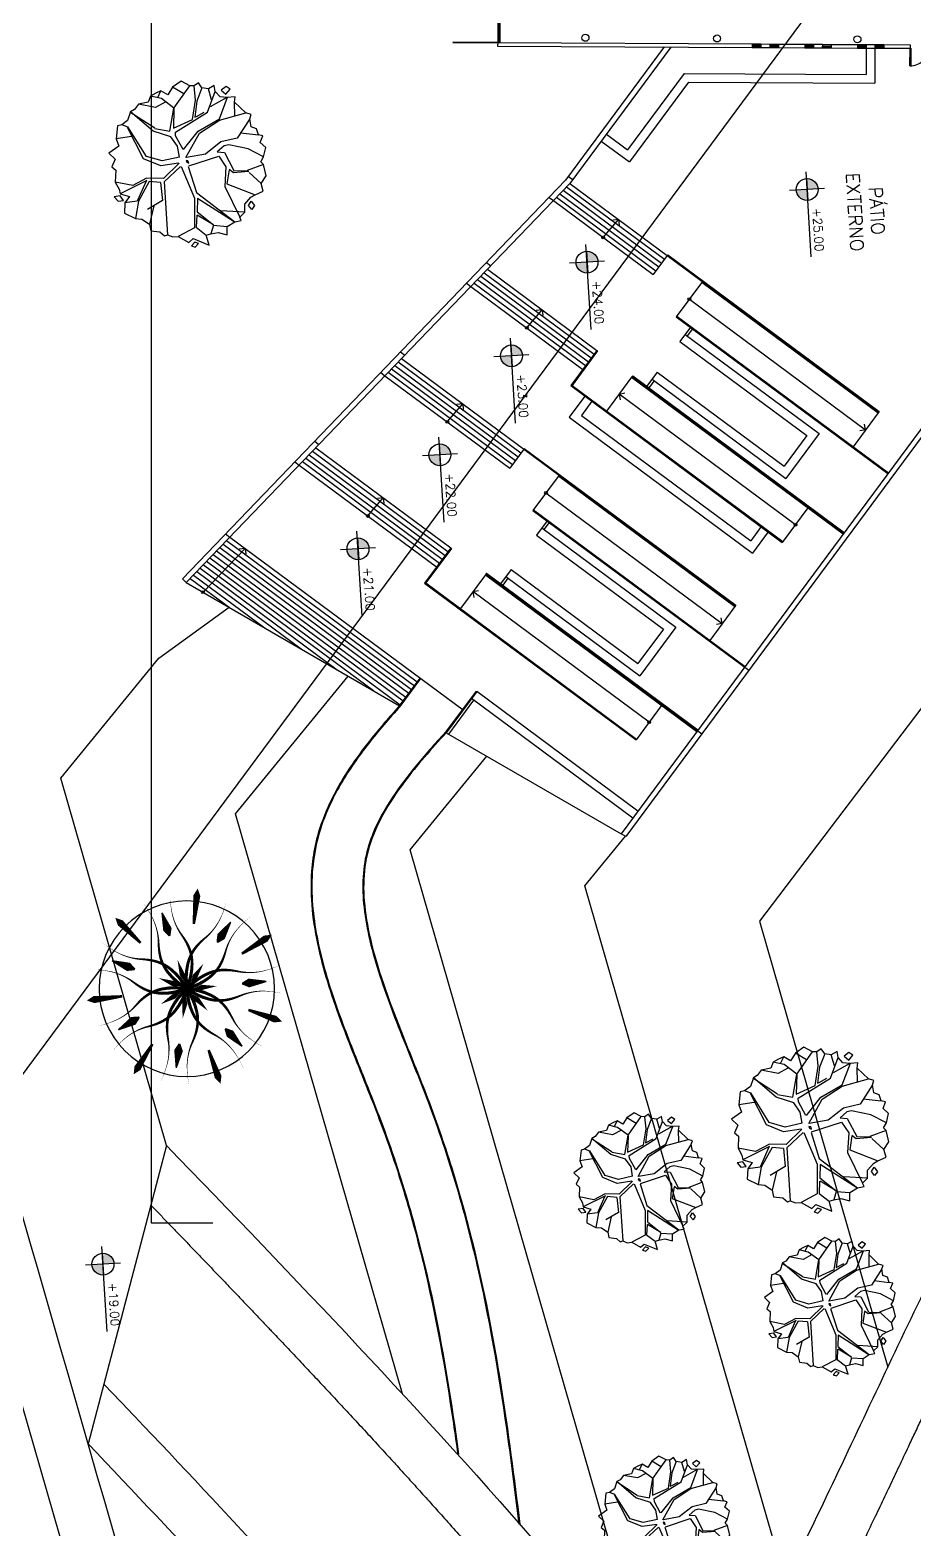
# Model space of a CAD drawing. Header units: millimetres. Extents: x 55520 to 96084, y -58491 to -49645.
# Drawn here: x 62638.9 to 62689.3, y -57849.4 to -57764 of the extents above; entities that cross this region are included whole.
import ezdxf
from ezdxf.enums import TextEntityAlignment as Align

# ---------------------------------------------------------------- set-up
doc = ezdxf.new("R2010")
doc.units = ezdxf.units.MM
for name, color, linetype in [('Alvenaria Corte', 30, 'Continuous'), ('Alvenaria Vista', 40, 'Continuous'), ('ARQ-COTAS', 1, 'Continuous'), ('ARQ-SÍMBOLOS', 2, 'Continuous'), ('ARQ-TEXTO2', 2, 'Continuous'), ('ARQ-TEXTO3', 3, 'Continuous'), ('Caminhos Principais', 13, 'Continuous'), ('Curvas de Nível', 10, 'Continuous'), ('Edificações', 6, 'Continuous'), ('Esquadrias', 241, 'Continuous'), ('Limite Terreno', 20, 'Continuous'), ('Linha Fina', 100, 'Continuous'), ('Pilares', 181, 'Continuous'), ('Árvores Existentes', 114, 'Continuous')]:
    doc.layers.add(name, color=color, linetype=linetype)
doc.styles.add('ATTR', font='romans.shx', dxfattribs={"width": 0.8, "height": 0.470416})
doc.styles.add('ROMANS', font='romans.shx')

# ---------------------------------------------------------------- blocks, each defined once
blk = doc.blocks.new('árvore_media')
for p, q in [((55225.381, -51940.374), (55225.536, -51939.525)), ((55226.592, -51939.352), (55226.154, -51940.062)), ((55226.948, -51939.383), (55227.191, -51940.176)), ((55227.285, -51940.084), (55227.836, -51939.546)), ((55224.719, -51941.335), (55224.455, -51940.062)), ((55224.742, -51939.893), (55225.624, -51940.543)), ((55225.624, -51940.543), (55225.757, -51941.335)), ((55226.154, -51940.062), (55225.911, -51940.968)), ((55227.169, -51940.798), (55227.191, -51940.119)), ((55227.235, -51940.091), (55227.257, -51940.826)), ((55227.765, -51941.166), (55228.36, -51939.864)), ((55229.155, -51940.402), (55229.022, -51941.533)), ((55224.653, -51941.335), (55223.66, -51940.883)), ((55223.66, -51940.911), (55224.057, -51941.731)), ((55224.565, -51940.6), (55223.903, -51940.572)), ((55225.911, -51940.968), (55225.955, -51941.194)), ((55225.955, -51941.194), (55226.22, -51941.533)), ((55226.22, -51941.533), (55226.264, -51941.194)), ((55226.264, -51941.194), (55227.147, -51940.798)), ((55226.419, -51941.477), (55226.948, -51941.166)), ((55226.948, -51941.166), (55227.875, -51941.279)), ((55227.257, -51940.826), (55227.08, -51941.024)), ((55227.103, -51941.024), (55227.765, -51941.166)), ((55227.875, -51941.279), (55229.375, -51940.656)), ((55228.073, -51942.637), (55229.574, -51940.911)), ((55229.574, -51940.939), (55228.36, -51942.608)), ((55223.726, -51941.646), (55223.197, -51941.76)), ((55224.3, -51941.873), (55223.351, -51941.449)), ((55225.161, -51943.457), (55224.3, -51941.873)), ((55225.183, -51942.382), (55224.653, -51941.335)), ((55225.271, -51942.325), (55224.719, -51941.335)), ((55225.757, -51941.335), (55226.286, -51942.099)), ((55226.794, -51942.919), (55226.419, -51941.477)), ((55229, -51942.665), (55229.662, -51941.929)), ((55229.662, -51941.929), (55229.155, -51942.665)), ((55229.684, -51941.929), (55229.773, -51941.279)), ((55229.684, -51941.929), (55230.081, -51942.071)), ((55224.013, -51943.457), (55222.998, -51942.637)), ((55223.704, -51942.41), (55223.02, -51942.439)), ((55223.131, -51942.071), (55223.749, -51942.354)), ((55224.609, -51942.608), (55223.704, -51942.41)), ((55223.749, -51942.354), (55224.499, -51942.495)), ((55224.477, -51942.41), (55224.3, -51942.043)), ((55224.499, -51942.495), (55224.477, -51942.41)), ((55224.962, -51943.542), (55224.609, -51942.608)), ((55225.999, -51943.117), (55225.183, -51942.382)), ((55226.396, -51943.033), (55225.271, -51942.325)), ((55226.286, -51942.099), (55226.396, -51943.004)), ((55226.816, -51942.948), (55228.073, -51942.637)), ((55228.36, -51942.608), (55229, -51942.665)), ((55229.155, -51942.693), (55229.728, -51942.75)), ((55229.728, -51942.75), (55230.126, -51942.297)), ((55223.373, -51942.948), (55223.02, -51943.457)), ((55225.999, -51943.146), (55225.337, -51943.457)), ((55225.823, -51943.4), (55225.359, -51943.683)), ((55226.352, -51943.344), (55225.823, -51943.4)), ((55226.352, -51943.344), (55226.485, -51944.164)), ((55226.639, -51943.372), (55227.323, -51944.164)), ((55226.639, -51943.4), (55226.705, -51944.249)), ((55226.794, -51943.287), (55228.338, -51942.75)), ((55226.794, -51943.316), (55227.478, -51944.136)), ((55228.338, -51942.75), (55229.75, -51942.835)), ((55229.75, -51942.835), (55230.104, -51943.627)), ((55223.462, -51944.192), (55223.153, -51944.023)), ((55223.528, -51944.023), (55223.373, -51944.532)), ((55224.013, -51943.457), (55223.528, -51944.023)), ((55223.704, -51943.853), (55223.925, -51944.334)), ((55225.095, -51943.712), (55224.013, -51943.457)), ((55224.035, -51943.457), (55224.962, -51943.542)), ((55224.918, -51944.419), (55225.095, -51943.712)), ((55225.359, -51943.683), (55225.05, -51944.504)), ((55225.337, -51943.457), (55225.161, -51943.457)), ((55223.925, -51944.334), (55223.726, -51945.126)), ((55224.057, -51945.55), (55224.896, -51944.419)), ((55225.05, -51944.504), (55224.057, -51945.522)), ((55226.485, -51944.164), (55226.22, -51944.9)), ((55226.705, -51944.249), (55226.33, -51945.041)), ((55227.323, -51944.164), (55227.257, -51944.956)), ((55227.5, -51944.306), (55227.411, -51944.843)), ((55227.478, -51944.136), (55229.993, -51944.136)), ((55227.5, -51944.306), (55228.36, -51944.277)), ((55228.36, -51944.277), (55228.735, -51945.013)), ((55228.581, -51944.702), (55229.442, -51944.956)), ((55226.22, -51944.9), (55224.764, -51945.692)), ((55226.33, -51945.041), (55224.764, -51945.72)), ((55227.257, -51944.956), (55227.566, -51945.635)), ((55227.367, -51944.956), (55227.919, -51946.258)), ((55227.389, -51944.985), (55228.316, -51945.465)), ((55227.411, -51944.843), (55228.316, -51945.409)), ((55228.316, -51945.409), (55229.133, -51945.607)), ((55228.316, -51945.465), (55228.36, -51946.059)), ((55224.764, -51945.72), (55224.653, -51945.975)), ((55225.227, -51945.55), (55225.293, -51946.286)), ((55227.566, -51945.635), (55227.345, -51946.456))]:
    blk.add_line(p, q)
for points in [[(55223.903, -51940.572), (55223.663, -51940.526), (55223.66, -51940.911), (55223.608, -51941.233), (55223.351, -51941.449), (55223.056, -51941.48), (55223.197, -51941.76), (55223.131, -51942.071), (55222.891, -51942.223), (55223.02, -51942.439), (55222.998, -51942.637), (55222.753, -51943.036), (55223.02, -51943.457), (55223.36, -51943.708), (55223.153, -51944.023), (55223.249, -51944.274), (55223.373, -51944.532), (55223.663, -51944.663), (55223.726, -51945.126), (55223.966, -51945.335), (55224.057, -51945.522), (55224.463, -51945.688), (55224.653, -51945.975), (55224.684, -51946.183), (55225.293, -51946.286), (55225.649, -51946.183), (55225.952, -51946.678), (55226.256, -51946.395), (55226.614, -51946.572), (55226.78, -51946.395), (55227.345, -51946.456), (55227.69, -51946.289), (55227.919, -51946.258), (55228.076, -51945.83), (55228.36, -51946.059), (55228.849, -51946.113), (55229.133, -51945.607), (55229.18, -51945.299), (55229.442, -51944.956), (55229.759, -51944.91), (55229.841, -51944.486), (55230.035, -51944.274), (55229.993, -51944.136), (55230.117, -51943.885), (55230.104, -51943.627), (55230.421, -51943.142), (55230.255, -51942.93), (55230.614, -51942.188), (55230.126, -51942.297), (55230.081, -51942.071), (55230.035, -51941.728), (55230.172, -51941.304), (55229.773, -51941.279), (55229.574, -51940.911), (55229.538, -51940.596), (55229.375, -51940.656), (55229.155, -51940.402), (55228.766, -51940.384), (55228.462, -51940.066), (55228.36, -51939.864), (55228.214, -51939.465), (55227.836, -51939.546), (55227.497, -51939.288), (55226.948, -51939.383), (55226.807, -51939.5), (55226.592, -51939.352), (55226.145, -51939.217), (55225.897, -51939.465), (55225.594, -51939.323), (55225.536, -51939.525), (55225.235, -51939.606), (55225.125, -51939.854), (55224.742, -51939.893), (55224.546, -51939.818), (55224.455, -51940.062)], [(55228.653, -51940.062), (55228.873, -51939.921), (55229.05, -51940.062), (55228.851, -51940.204)], [(55223.277, -51940.738), (55223.139, -51940.915), (55223.304, -51941.162), (55223.498, -51940.95)], [(55230.503, -51942.683), (55230.421, -51942.859), (55230.586, -51943.036), (55230.669, -51942.859)], [(55226.661, -51942.919), (55226.551, -51942.948), (55226.529, -51943.033), (55226.617, -51943.004)], [(55228.239, -51946.123), (55228.018, -51946.265), (55228.04, -51946.547), (55228.261, -51946.378)]]:
    blk.add_lwpolyline(points, close=True)
at = {"style": 'ATTR', "width": 0.8, "flags": 9}
blk.add_attdef('ESTCODE', (55226.661, -51942.919), '', height=0.0000158, dxfattribs=at)
blk = doc.blocks.new('tree 24')
at = {"flags": 128}
for points in [[(-1.101, 2.65, 0, 0.2, 0), (-1.022, 2.46, 0.2, 0.07, 0), (-0.712, 1.713, 0, 0, 0)], [(0, 0, 0.1, 0.0832, -0.09359), (-0.34, 0.625, 0.0832, 0.07, -0.120632), (-0.379, 1.179, 0.07, 0.0494, -0.042982), (-0.296, 1.499, 0.0494, 0.03, 0.045506), (-0.219, 1.801, 0.03, 0.0165, 0.065495), (-0.206, 2.23, 0.0165, 0, 0.053115), (-0.316, 2.747, 0, 0, 0)], [(0, 0, 0.1, 0.0832, 0.09359), (0.384, 0.599, 0.0832, 0.07, 0.120632), (0.464, 1.148, 0.07, 0.0494, 0.042982), (0.405, 1.473, 0.0494, 0.03, -0.045506), (0.35, 1.78, 0.03, 0.0165, -0.065495), (0.369, 2.209, 0.0165, 0, -0.053115), (0.516, 2.716, 0, 0, 0)], [(1.385, 2.513, 0, 0.2, 0), (1.286, 2.333, 0.2, 0.07, 0), (0.896, 1.625, 0, 0, 0)], [(0, 0, 0.1, 0.0832, 0.09359), (-0.228, 0.674, 0.0832, 0.07, 0.120632), (-0.608, 1.079, 0.07, 0.0494, 0.042982), (-0.899, 1.235, 0.0494, 0.03, -0.045506), (-1.174, 1.383, 0.03, 0.0165, -0.065495), (-1.497, 1.666, 0.0165, 0, -0.053115), (-1.802, 2.097, 0, 0, 0)], [(0.047, 1.576, 0.05, 0.25, 0), (0.053, 1.775, 0.25, 0.04, 0), (0.068, 2.275, 0, 0, 0)], [(0, 0, 0.1, 0.0832, -0.09359), (0.277, 0.655, 0.0832, 0.07, -0.120632), (0.685, 1.031, 0.07, 0.0494, -0.042982), (0.987, 1.166, 0.0494, 0.03, 0.045506), (1.272, 1.294, 0.03, 0.0165, 0.065495), (1.615, 1.552, 0.0165, 0, 0.053115), (1.95, 1.96, 0, 0, 0)], [(0, 0, 0.1, 0.0832, -0.09359), (-0.7, 0.124, 0.0832, 0.07, -0.120632), (-1.158, 0.439, 0.07, 0.0494, -0.042982), (-1.356, 0.703, 0.0494, 0.03, 0.045506), (-1.544, 0.952, 0.03, 0.0165, 0.065495), (-1.872, 1.229, 0.0165, 0, 0.053115), (-2.344, 1.465, 0, 0, 0)], [(-1.203, 1.019, 0.05, 0.25, 0), (-1.355, 1.148, 0.25, 0.04, 0), (-1.737, 1.471, 0, 0, 0)], [(0, 0, 0.1, 0.0832, 0.09359), (0.708, 0.073, 0.0832, 0.07, 0.120632), (1.187, 0.353, 0.07, 0.0494, 0.042982), (1.404, 0.602, 0.0494, 0.03, -0.045506), (1.61, 0.837, 0.03, 0.0165, -0.065495), (1.957, 1.089, 0.0165, 0, -0.053115), (2.445, 1.29, 0, 0, 0)], [(1.261, 0.946, 0.05, 0.25, 0), (1.421, 1.066, 0.25, 0.04, 0), (1.821, 1.366, 0, 0, 0)], [(-2.758, 0.791, 0, 0.2, 0), (-2.561, 0.735, 0.2, 0.07, 0), (-1.783, 0.512, 0, 0, 0)], [(0.005, 0.214, 0, 0.15, 0), (0.011, 0.428, 0.15, 0, 0), (0.021, 0.861, 0, 0, 0)], [(-0.164, 0.137, 0, 0.15, 0), (-0.328, 0.275, 0.15, 0, 0), (-0.66, 0.554, 0, 0, 0)], [(0.17, 0.129, 0, 0.15, 0), (0.341, 0.258, 0.15, 0, 0), (0.687, 0.52, 0, 0, 0)], [(2.828, 0.484, 0, 0.2, 0), (2.626, 0.449, 0.2, 0.07, 0), (1.829, 0.313, 0, 0, 0)], [(0, 0, 0.1, 0.0832, 0.09359), (-0.669, 0.242, 0.0832, 0.07, 0.120632), (-1.222, 0.197, 0.07, 0.0494, 0.042982), (-1.526, 0.067, 0.0494, 0.03, -0.045506), (-1.813, -0.055, 0.03, 0.0165, -0.065495), (-2.236, -0.132, 0.0165, 0, -0.053115), (-2.763, -0.101, 0, 0, 0)], [(0, 0, 0.1, 0.0832, -0.09359), (-0.534, -0.47, 0.0832, 0.07, -0.120632), (-1.065, -0.632, 0.07, 0.0494, -0.042982), (-1.395, -0.622, 0.0494, 0.03, 0.045506), (-1.707, -0.614, 0.03, 0.0165, 0.065495), (-2.128, -0.697, 0.0165, 0, 0.053115), (-2.607, -0.919, 0, 0, 0)], [(0, 0, 0.1, 0.0832, 0.09359), (-0.606, -0.372, 0.0832, 0.07, 0.120632), (-0.916, -0.833, 0.07, 0.0494, 0.042982), (-1.004, -1.151, 0.0494, 0.03, -0.045506), (-1.087, -1.452, 0.03, 0.0165, -0.065495), (-1.291, -1.83, 0.0165, 0, -0.053115), (-1.643, -2.223, 0, 0, 0)], [(0, 0, 0.1, 0.0832, -0.09359), (0.035, -0.711, 0.0832, 0.07, -0.120632), (-0.17, -1.227, 0.07, 0.0494, -0.042982), (-0.384, -1.478, 0.0494, 0.03, 0.045506), (-0.584, -1.717, 0.03, 0.0165, 0.065495), (-0.781, -2.099, 0.0165, 0, 0.053115), (-0.907, -2.612, 0, 0, 0)], [(-0.21, -0.042, 0, 0.15, 0), (-0.419, -0.085, 0.15, 0, 0), (-0.845, -0.171, 0, 0, 0)], [(0, 0, 0.1, 0.0832, 0.09359), (-0.087, -0.706, 0.0832, 0.07, 0.120632), (0.08, -1.236, 0.07, 0.0494, 0.042982), (0.275, -1.503, 0.0494, 0.03, -0.045506), (0.457, -1.756, 0.03, 0.0165, -0.065495), (0.626, -2.15, 0.0165, 0, -0.053115), (0.714, -2.671, 0, 0, 0)], [(0, 0, 0.1, 0.0832, -0.09359), (0.685, 0.192, 0.0832, 0.07, -0.120632), (1.234, 0.107, 0.07, 0.0494, -0.042982), (1.527, -0.045, 0.0494, 0.03, 0.045506), (1.804, -0.188, 0.03, 0.0165, 0.065495), (2.22, -0.295, 0.0165, 0, 0.053115), (2.748, -0.303, 0, 0, 0)], [(0, 0, 0.1, 0.0832, -0.09359), (0.577, -0.416, 0.0832, 0.07, -0.120632), (0.853, -0.898, 0.07, 0.0494, -0.042982), (0.917, -1.222, 0.0494, 0.03, 0.045506), (0.978, -1.528, 0.03, 0.0165, 0.065495), (1.154, -1.919, 0.0165, 0, 0.053115), (1.476, -2.338, 0, 0, 0)], [(0, 0, 0.1, 0.0832, 0.09359), (0.498, -0.508, 0.0832, 0.07, 0.120632), (1.016, -0.708, 0.07, 0.0494, 0.042982), (1.346, -0.722, 0.0494, 0.03, -0.045506), (1.658, -0.737, 0.03, 0.0165, -0.065495), (2.071, -0.851, 0.0165, 0, -0.053115), (2.533, -1.107, 0, 0, 0)], [(0.207, -0.053, 0, 0.15, 0), (0.415, -0.106, 0.15, 0, 0), (0.835, -0.213, 0, 0, 0)], [(-1.546, -0.305, 0.05, 0.25, 0), (-1.743, -0.344, 0.25, 0.04, 0), (-2.233, -0.44, 0, 0, 0)], [(-0.098, -0.19, 0, 0.15, 0), (-0.195, -0.381, 0.15, 0, 0), (-0.393, -0.767, 0, 0, 0)], [(0.088, -0.195, 0, 0.15, 0), (0.176, -0.39, 0.15, 0, 0), (0.354, -0.785, 0, 0, 0)], [(1.526, -0.396, 0.05, 0.25, 0), (1.719, -0.447, 0.25, 0.04, 0), (2.203, -0.572, 0, 0, 0)], [(-2.338, -1.663, 0, 0.2, 0), (-2.171, -1.544, 0.2, 0.07, 0), (-1.512, -1.075, 0, 0, 0)], [(-0.726, -1.399, 0.05, 0.25, 0), (-0.818, -1.577, 0.25, 0.04, 0), (-1.048, -2.021, 0, 0, 0)], [(2.142, -1.91, 0, 0.2, 0), (1.988, -1.773, 0.2, 0.07, 0), (1.385, -1.235, 0, 0, 0)], [(0.641, -1.44, 0.05, 0.25, 0), (0.723, -1.623, 0.25, 0.04, 0), (0.926, -2.079, 0, 0, 0)], [(-0.158, -2.865, 0, 0.2, 0), (-0.146, -2.66, 0.2, 0.07, 0), (-0.102, -1.853, 0, 0, 0)]]:
    blk.add_lwpolyline(points, format="xyseb", dxfattribs=at)
blk.add_circle((0, 0), 2.5)
blk = doc.blocks.new('Nível_Planta')
at = {"layer": 'ARQ-SÍMBOLOS', "ltscale": 0.1}
h = blk.add_hatch(color=1, dxfattribs=at)
h.dxf.hatch_style = 1
h.paths.add_polyline_path([(-0.25, 0), (0, 0), (0, 0.25, 0.414214)])
h.paths.add_polyline_path([(0.25, 0), (0, 0), (0, -0.25, 0.414214)])
at = {"layer": 'ARQ-SÍMBOLOS', "color": 1}
for p, q in [((0, 0.4), (0, -0.4)), ((1.535, 0), (-0.4, 0))]:
    blk.add_line(p, q, dxfattribs=at)
at = {"layer": 'ARQ-SÍMBOLOS', "color": 1, "ltscale": 0.1}
blk.add_line((-0.25, 0), (0.25, 0), dxfattribs=at)
at = {"layer": 'ARQ-SÍMBOLOS', "color": 1}
blk.add_circle((0, 0), 0.25, dxfattribs=at)
at = {"layer": 'ARQ-TEXTO2', "style": 'ROMANS'}
blk.add_attdef('NIVEL-ACABADO', text='', height=0.2, dxfattribs=at).set_placement((0.432, 0.034), align=Align.BOTTOM_LEFT)

msp = doc.modelspace()

# ---------------------------------------------------------------- linework, layer by layer
at = {"layer": 'Alvenaria Corte'}
for p, q in [((62665.551, -57764.742), (62665.55, -57764.942)), ((62665.551, -57764.742), (62680.051, -57764.819)), ((62680.051, -57764.819), (62680.05, -57765.019)), ((62680.551, -57764.822), (62680.55, -57765.022)), ((62680.551, -57764.822), (62681.051, -57764.824)), ((62681.051, -57764.824), (62681.05, -57765.024)), ((62681.551, -57764.827), (62681.55, -57765.027)), ((62681.551, -57764.827), (62683.051, -57764.835)), ((62683.051, -57764.835), (62683.05, -57765.035)), ((62683.551, -57764.838), (62683.55, -57765.038)), ((62683.551, -57764.838), (62684.051, -57764.84)), ((62684.051, -57764.84), (62684.05, -57765.04)), ((62684.551, -57764.843), (62684.55, -57765.043)), ((62684.551, -57764.843), (62686.051, -57764.851)), ((62686.051, -57764.851), (62686.05, -57765.051)), ((62686.551, -57764.854), (62686.55, -57765.054)), ((62686.551, -57764.854), (62687.051, -57764.856)), ((62687.051, -57764.856), (62687.05, -57765.056)), ((62687.551, -57764.859), (62687.55, -57765.059)), ((62687.551, -57764.859), (62689.051, -57764.867)), ((62689.051, -57764.867), (62689.05, -57765.067)), ((62665.55, -57764.942), (62680.05, -57765.019)), ((62680.55, -57765.022), (62681.05, -57765.024)), ((62681.55, -57765.027), (62683.05, -57765.035)), ((62683.55, -57765.038), (62684.05, -57765.04)), ((62684.55, -57765.043), (62686.05, -57765.051)), ((62686.55, -57765.054), (62687.05, -57765.056)), ((62687.55, -57765.059), (62689.05, -57765.067))]:
    msp.add_line(p, q, dxfattribs=at)
at = {"layer": 'Alvenaria Vista', "color": 1}
for p, q in [((62665.684, -57739.942), (62665.551, -57764.742)), ((62680.051, -57764.819), (62680.551, -57764.822)), ((62681.051, -57764.824), (62681.551, -57764.827)), ((62683.051, -57764.835), (62683.551, -57764.838)), ((62684.051, -57764.84), (62684.551, -57764.843)), ((62686.051, -57764.851), (62686.551, -57764.854)), ((62687.051, -57764.856), (62687.551, -57764.859)), ((62680.05, -57765.019), (62680.55, -57765.022)), ((62681.05, -57765.024), (62681.55, -57765.027)), ((62683.05, -57765.035), (62683.55, -57765.038)), ((62684.05, -57765.04), (62684.55, -57765.043)), ((62686.05, -57765.051), (62686.55, -57765.054)), ((62686.55, -57765.054), (62686.542, -57766.554)), ((62687.05, -57765.056), (62687.039, -57767.056)), ((62687.05, -57765.056), (62687.55, -57765.059)), ((62676.17, -57766.498), (62672.953, -57770.842)), ((62676.17, -57766.498), (62686.542, -57766.554)), ((62676.421, -57767), (62673.057, -57771.542)), ((62676.421, -57767), (62687.039, -57767.056)), ((62671.75, -57769.951), (62672.953, -57770.842)), ((62671.452, -57770.353), (62673.057, -57771.542)), ((62669.1, -57773.352), (62674.727, -57777.52)), ((62669.289, -57773.156), (62674.888, -57777.303)), ((62669.478, -57772.96), (62675.049, -57777.086)), ((62668.723, -57773.745), (62674.406, -57777.954)), ((62668.912, -57773.549), (62674.567, -57777.737)), ((62675.209, -57776.869), (62674.406, -57777.954)), ((62664.21, -57778.439), (62670.562, -57783.144)), ((62664.398, -57778.242), (62670.723, -57782.927)), ((62664.587, -57778.046), (62670.884, -57782.71)), ((62664.776, -57777.85), (62671.044, -57782.493)), ((62664.021, -57778.635), (62670.402, -57783.361)), ((62676.534, -57780.961), (62675.939, -57781.765)), ((62676.655, -57781.05), (62676.357, -57781.452)), ((62675.939, -57781.765), (62683.171, -57787.121)), ((62676.236, -57781.363), (62683.871, -57787.017)), ((62659.318, -57783.526), (62666.396, -57788.769)), ((62659.506, -57783.33), (62666.557, -57788.552)), ((62659.695, -57783.134), (62666.717, -57788.335)), ((62659.884, -57782.938), (62666.878, -57788.118)), ((62674.643, -57783.515), (62674.047, -57784.319)), ((62674.643, -57783.515), (62681.875, -57788.872)), ((62659.129, -57783.722), (62666.235, -57788.986)), ((62674.465, -57784.006), (62674.168, -57784.408)), ((62674.345, -57783.917), (62681.979, -57789.571)), ((62670.521, -57784.88), (62669.628, -57786.085)), ((62670.922, -57785.177), (62670.327, -57785.981)), ((62669.628, -57786.085), (62680.075, -57793.822)), ((62670.327, -57785.981), (62679.97, -57793.123)), ((62683.171, -57787.121), (62681.875, -57788.872)), ((62683.871, -57787.017), (62681.979, -57789.571)), ((62667.039, -57787.901), (62666.235, -57788.986)), ((62654.237, -57788.81), (62662.069, -57794.611)), ((62654.425, -57788.614), (62662.23, -57794.394)), ((62654.614, -57788.418), (62662.391, -57794.177)), ((62654.803, -57788.221), (62662.551, -57793.96)), ((62654.992, -57788.025), (62662.712, -57793.743)), ((62668.363, -57791.993), (62667.768, -57792.797)), ((62668.484, -57792.082), (62668.186, -57792.484)), ((62650.099, -57793.113), (62660.968, -57801.162)), ((62667.768, -57792.797), (62675.001, -57798.153)), ((62668.066, -57792.395), (62675.7, -57798.049)), ((62680.566, -57792.319), (62679.97, -57793.123)), ((62680.967, -57792.617), (62680.075, -57793.822)), ((62649.345, -57793.898), (62660.325, -57802.03)), ((62649.533, -57793.701), (62660.485, -57801.813)), ((62649.722, -57793.505), (62660.646, -57801.596)), ((62649.911, -57793.309), (62660.807, -57801.379)), ((62648.59, -57794.683), (62656.41, -57800.475)), ((62648.779, -57794.486), (62658.467, -57801.662)), ((62648.967, -57794.29), (62660.003, -57802.464)), ((62649.156, -57794.094), (62660.164, -57802.247)), ((62666.31, -57794.765), (62665.715, -57795.569)), ((62666.31, -57794.765), (62673.543, -57800.122)), ((62648.024, -57795.271), (62650.241, -57796.913)), ((62648.213, -57795.075), (62652.297, -57798.1)), ((62648.401, -57794.879), (62654.354, -57799.287)), ((62666.133, -57795.256), (62665.836, -57795.658)), ((62666.013, -57795.167), (62673.647, -57800.821)), ((62675.001, -57798.153), (62673.543, -57800.122)), ((62675.7, -57798.049), (62673.647, -57800.821)), ((62664.359, -57801.713), (62662.621, -57804.06)), ((62664.182, -57802.204), (62662.752, -57804.135)), ((62673.249, -57808.92), (62664.061, -57802.115)), ((62673.546, -57808.518), (62664.359, -57801.713))]:
    msp.add_line(p, q, dxfattribs=at)
at = {"layer": 'Alvenaria Vista'}
for p, q in [((62675.046, -57764.992), (62669.423, -57772.584)), ((62706.034, -57765.158), (62672.85, -57809.962)), ((62647.584, -57795.296), (62669.423, -57772.584)), ((62669.667, -57772.764), (62675.209, -57776.869)), ((62675.209, -57776.869), (62687.263, -57785.797)), ((62664.964, -57777.654), (62671.205, -57782.276)), ((62677.218, -57778.357), (62675.73, -57780.366)), ((62675.73, -57780.366), (62687.784, -57789.293)), ((62660.072, -57782.741), (62679.093, -57796.828)), ((62671.205, -57782.276), (62669.717, -57784.285)), ((62669.717, -57784.285), (62681.771, -57793.212)), ((62673.184, -57783.804), (62671.756, -57785.732)), ((62673.214, -57783.764), (62685.268, -57792.691)), ((62687.234, -57785.837), (62685.805, -57787.765)), ((62655.18, -57787.829), (62662.873, -57793.526)), ((62669.048, -57789.389), (62667.56, -57791.398)), ((62667.56, -57791.398), (62679.855, -57800.504)), ((62683.229, -57791.243), (62681.771, -57793.212)), ((62650.288, -57792.916), (62663.582, -57802.762)), ((62662.873, -57793.526), (62661.385, -57795.535)), ((62647.584, -57795.296), (62647.8, -57795.504)), ((62647.8, -57795.504), (62659.959, -57802.523)), ((62661.385, -57795.535), (62673.439, -57804.463)), ((62664.852, -57795.054), (62663.423, -57796.983)), ((62664.882, -57795.014), (62677.177, -57804.12)), ((62679.063, -57796.869), (62677.635, -57798.797)), ((62659.957, -57802.526), (62661.128, -57800.945)), ((62674.927, -57802.454), (62673.439, -57804.463)), ((62662.621, -57804.06), (62672.587, -57809.813)), ((62672.85, -57809.962), (62672.587, -57809.813))]:
    msp.add_line(p, q, dxfattribs=at)
msp.add_open_spline([(62655.413, -57890.392), (62637.386, -57827.802), (62619.359, -57765.212), (62601.332, -57702.622), (62599.772, -57692.447), (62598.213, -57682.272), (62596.653, -57672.097), (62598.121, -57659.589), (62599.588, -57647.081), (62601.056, -57634.572), (62608.209, -57626.218), (62615.361, -57617.863), (62622.514, -57609.508), (62679.42, -57606.219), (62736.326, -57602.93), (62793.232, -57599.64), (62812.504, -57597.922), (62831.777, -57596.203), (62851.05, -57594.484)], degree=3, knots=[20.322416, 20.322416, 20.322416, 20.322416, 21.305376, 21.305376, 21.305376, 22.305376, 22.305376, 22.305376, 23.305376, 23.305376, 23.305376, 24.305376, 24.305376, 24.305376, 25.305376, 25.305376, 25.305376, 25.593369, 25.593369, 25.593369, 25.593369], dxfattribs=at)
at = {"layer": 'Alvenaria Vista', "color": 1}
for points, knots in [([(62659.959, -57802.523), (62659.671, -57802.84), (62659.387, -57803.16), (62658.225, -57804.512), (62657.399, -57805.576), (62656.256, -57807.464), (62655.861, -57808.251), (62655.392, -57809.537), (62655.253, -57810.01), (62655.049, -57810.97), (62654.982, -57811.453), (62654.837, -57813.407), (62655.011, -57814.877), (62655.665, -57817.788), (62656.145, -57819.232), (62657.212, -57822.094), (62657.8, -57823.512), (62658.662, -57825.698), (62658.961, -57826.479), (62659.516, -57828.037), (62659.776, -57828.814), (62660.506, -57831.138), (62660.927, -57832.68), (62662.039, -57837.292), (62662.576, -57840.349), (62663.112, -57843.997), (62663.195, -57844.584), (62663.275, -57845.172)], [2.690242, 2.690242, 2.690242, 2.690242, 3.860175, 3.860175, 7.575321, 7.575321, 10.054477, 10.054477, 11.431886, 11.431886, 12.809296, 12.809296, 17.002044, 17.002044, 21.194793, 21.194793, 25.387541, 25.387541, 27.777728, 27.777728, 30.167915, 30.167915, 34.94829, 34.94829, 44.509039, 44.509039, 46.342258, 46.342258, 46.342258, 46.342258]), ([(62662.621, -57804.06), (62662.192, -57804.523), (62661.776, -57804.984), (62660.564, -57806.392), (62659.842, -57807.334), (62658.905, -57808.882), (62658.601, -57809.494), (62658.158, -57810.705), (62658.022, -57811.299), (62657.893, -57812.563), (62657.901, -57813.226), (62658.043, -57814.612), (62658.177, -57815.336), (62658.776, -57817.763), (62659.45, -57819.56), (62660.602, -57822.46), (62661.039, -57823.53), (62661.727, -57825.317), (62661.989, -57826.028), (62662.479, -57827.439), (62662.711, -57828.142), (62663.366, -57830.245), (62663.751, -57831.638), (62664.78, -57835.791), (62665.298, -57838.527), (62666.151, -57843.894), (62666.488, -57846.527), (62666.814, -57849.145)], [2.068652, 2.068652, 2.068652, 2.068652, 3.863373, 3.863373, 7.577631, 7.577631, 10.04659, 10.04659, 12.515549, 12.515549, 14.984509, 14.984509, 17.453468, 17.453468, 23.011533, 23.011533, 26.179565, 26.179565, 28.249061, 28.249061, 30.318558, 30.318558, 34.457551, 34.457551, 42.735536, 42.735536, 50.854374, 50.854374, 50.854374, 50.854374])]:
    msp.add_open_spline(points, degree=3, knots=knots, dxfattribs=at)
at = {"layer": 'ARQ-COTAS'}
for points in [[(62649.314, -57832), (62645.822, -57832), (62645.822, -57599.865), (62649.314, -57599.865)], [(62751.979, -57664.14), (62754.897, -57666.3), (62632.142, -57832.044), (62629.224, -57829.883)]]:
    msp.add_lwpolyline(points, dxfattribs=at)
at = {"layer": 'Caminhos Principais'}
msp.add_line((62646.688, -57827.581), (62642.217, -57844.576), dxfattribs=at)
for points, knots in [([(62646.688, -57827.581), (62653.95, -57835.102), (62661.28, -57842.734), (62670.978, -57853.947), (62673.585, -57857.078), (62676.459, -57860.734), (62676.799, -57861.169), (62677.137, -57861.605), (62677.504, -57860.937), (62677.868, -57860.268), (62678.9, -57858.354), (62679.56, -57857.105), (62680.69, -57854.914), (62681.166, -57853.976), (62682.114, -57852.072), (62682.586, -57851.111), (62683.998, -57848.2), (62684.935, -57846.225), (62687.766, -57840.237), (62689.678, -57836.163), (62693.75, -57828.055), (62695.909, -57824.022), (62700.707, -57816.206), (62703.347, -57812.422), (62707.64, -57807.382), (62708.991, -57805.922), (62711.342, -57803.612), (62712.299, -57802.729), (62714.275, -57801.024), (62715.288, -57800.206), (62718.396, -57797.855), (62720.558, -57796.421), (62727.217, -57792.511), (62731.919, -57790.39), (62741.631, -57786.899), (62746.643, -57785.528), (62756.775, -57783.357), (62761.896, -57782.556), (62772.265, -57781.344), (62777.497, -57780.95), (62787.813, -57780.452), (62792.901, -57780.348), (62806.614, -57780.248), (62815.097, -57780.385), (62831.637, -57780.297), (62839.692, -57780.072), (62849.316, -57779.145), (62851.077, -57778.945), (62854.624, -57778.49), (62856.405, -57778.236), (62859.587, -57777.748), (62860.986, -57777.523), (62862.391, -57777.288)], [0, 0, 0, 0, 31.409672, 31.409672, 43.166399, 43.166399, 44.747182, 44.747182, 44.747182, 47.085017, 47.085017, 51.415951, 51.415951, 54.631835, 54.631835, 57.847718, 57.847718, 64.279485, 64.279485, 77.14302, 77.14302, 90.006555, 90.006555, 102.870089, 102.870089, 108.357779, 108.357779, 111.907941, 111.907941, 115.458102, 115.458102, 122.558426, 122.558426, 136.634764, 136.634764, 150.711102, 150.711102, 164.787441, 164.787441, 179.466026, 179.466026, 194.144612, 194.144612, 219.586913, 219.586913, 245.029215, 245.029215, 250.783382, 250.783382, 256.537549, 256.537549, 261.016004, 261.016004, 261.016004, 261.016004]), ([(62693.814, -57888.009), (62693.465, -57887.279), (62693.108, -57886.553), (62691.484, -57883.336), (62690.138, -57880.892), (62688.063, -57877.387), (62687.39, -57876.286), (62686.703, -57875.196), (62686.811, -57875.007), (62686.92, -57874.818), (62688.168, -57872.631), (62689.306, -57870.612), (62691.492, -57866.623), (62692.543, -57864.657), (62694.176, -57861.489), (62694.769, -57860.313), (62695.934, -57857.961), (62696.508, -57856.783), (62698.209, -57853.251), (62699.317, -57850.897), (62702.621, -57843.908), (62704.8, -57839.338), (62709.367, -57830.713), (62711.757, -57826.66), (62716.24, -57820.373), (62718.237, -57817.943), (62721.1, -57815.039), (62721.839, -57814.335), (62723.482, -57812.875), (62724.399, -57812.123), (62726.31, -57810.675), (62727.302, -57809.981), (62730.38, -57807.984), (62732.571, -57806.767), (62739.721, -57803.337), (62745.089, -57801.495), (62756.421, -57798.633), (62762.382, -57797.613), (62771.152, -57796.571), (62773.922, -57796.307), (62779.453, -57795.886), (62782.217, -57795.728), (62790.507, -57795.376), (62796.031, -57795.305), (62809.956, -57795.281), (62818.36, -57795.412), (62831.32, -57795.259), (62835.861, -57795.138), (62843.627, -57794.71), (62846.849, -57794.468), (62851.53, -57793.989), (62852.985, -57793.821), (62855.875, -57793.455), (62857.312, -57793.257), (62860.277, -57792.822), (62861.804, -57792.584), (62863.325, -57792.337)], [648.614193, 648.614193, 648.614193, 648.614193, 650.889407, 650.889407, 658.757579, 658.757579, 662.407647, 662.407647, 662.407647, 663.056384, 663.056384, 669.889763, 669.889763, 676.336178, 676.336178, 680.087669, 680.087669, 683.83916, 683.83916, 691.342143, 691.342143, 706.33883, 706.33883, 721.335517, 721.335517, 732.265083, 732.265083, 735.960166, 735.960166, 740.270303, 740.270303, 744.580441, 744.580441, 753.200717, 753.200717, 771.252696, 771.252696, 789.304676, 789.304676, 797.609708, 797.609708, 805.914741, 805.914741, 822.524807, 822.524807, 847.764431, 847.764431, 861.350402, 861.350402, 870.960246, 870.960246, 875.296697, 875.296697, 879.633148, 879.633148, 884.290599, 884.290599, 884.290599, 884.290599]), ([(62643.113, -57841.17), (62643.538, -57841.615), (62643.962, -57842.06), (62644.387, -57842.505), (62644.387, -57842.505), (62644.388, -57842.505), (62644.388, -57842.505), (62649.636, -57848.007), (62654.798, -57853.556), (62664.698, -57865.061), (62669.443, -57871.018), (62676.252, -57880.988), (62678.642, -57884.858), (62680.77, -57888.818)], [-1.859501, -1.859501, -1.859501, -1.859501, -0.001124, -0.001124, -0.001124, 0, 0, 0, 22.973646, 22.973646, 45.947292, 45.947292, 60.000087, 60.000087, 60.000087, 60.000087]), ([(62642.217, -57844.576), (62647.405, -57850.014), (62652.49, -57855.48), (62662.164, -57866.709), (62666.761, -57872.464), (62673.247, -57881.879), (62675.469, -57885.419), (62677.464, -57889.023)], [0, 0, 0, 0, 22.784988, 22.784988, 45.322968, 45.322968, 58.521279, 58.521279, 58.521279, 58.521279])]:
    msp.add_open_spline(points, degree=3, knots=knots, dxfattribs=at)
for points, weights, knots in [([(62645.795, -57830.976), (62649.458, -57834.773), (62653.124, -57838.595), (62659.726, -57845.696), (62662.674, -57848.949), (62668.711, -57855.896), (62671.798, -57859.608), (62674.764, -57863.442), (62674.765, -57863.443), (62674.766, -57863.444), (62674.767, -57863.446), (62675.077, -57863.846), (62675.387, -57864.247), (62675.697, -57864.647), (62676.119, -57865.192), (62676.748, -57865.471), (62677.435, -57865.417), (62678.121, -57865.363), (62678.7, -57864.99), (62679.032, -57864.386), (62679.276, -57863.942), (62679.52, -57863.497), (62679.764, -57863.053), (62679.765, -57863.052), (62679.765, -57863.051), (62679.766, -57863.05), (62680.751, -57861.257), (62681.72, -57859.451), (62683.422, -57856.17), (62684.161, -57854.701), (62685.631, -57851.717), (62686.359, -57850.206), (62688.539, -57845.637), (62689.986, -57842.54), (62692.952, -57836.341), (62694.471, -57833.239), (62698.286, -57825.953), (62700.656, -57821.809), (62705.499, -57814.648), (62707.881, -57811.561), (62711.675, -57807.475), (62712.865, -57806.29), (62715.357, -57804.019), (62716.657, -57802.939), (62719.339, -57800.897), (62720.723, -57799.934), (62724.987, -57797.206), (62727.978, -57795.604), (62734.178, -57792.776), (62737.388, -57791.549), (62747.688, -57788.202), (62755.041, -57786.65), (62765.277, -57785.168), (62768.155, -57784.826), (62773.873, -57784.265), (62776.716, -57784.045), (62785.194, -57783.532), (62790.775, -57783.383), (62808.167, -57783.202), (62819.728, -57783.498), (62834.159, -57783.165), (62837.317, -57783.048), (62843.16, -57782.708), (62845.851, -57782.502), (62850.402, -57782.044), (62852.27, -57781.824), (62856.022, -57781.324), (62857.901, -57781.047), (62860.716, -57780.604), (62861.646, -57780.453), (62862.578, -57780.299)], [1, 1, 1, 1, 1, 1, 1, 1, 1, 1, 1, 1, 1, 1, 0.919934982122, 0.919934982122, 1, 0.919934982122, 0.919934982122, 1, 1, 1, 1, 1, 1, 1, 1, 1, 1, 1, 1, 1, 1, 1, 1, 1, 1, 1, 1, 1, 1, 1, 1, 1, 1, 1, 1, 1, 1, 1, 1, 1, 1, 1, 1, 1, 1, 1, 1, 1, 1, 1, 1, 1, 1, 1, 1, 1, 1, 1, 1], [3.300707, 3.300707, 3.300707, 3.300707, 19.146239, 19.146239, 32.144713, 32.144713, 46.223275, 46.223275, 46.223275, 46.228431, 46.228431, 46.228431, 47.699367, 47.699367, 47.699367, 48.689646, 48.689646, 48.689646, 49.679925, 49.679925, 49.679925, 51.2199, 51.2199, 51.2199, 51.223127, 51.223127, 51.223127, 57.437436, 57.437436, 62.387255, 62.387255, 67.337074, 67.337074, 77.236711, 77.236711, 87.136349, 87.136349, 100.830346, 100.830346, 112.094135, 112.094135, 116.932256, 116.932256, 121.770377, 121.770377, 126.608498, 126.608498, 136.284741, 136.284741, 145.960983, 145.960983, 166.649698, 166.649698, 174.738056, 174.738056, 182.826415, 182.826415, 199.003131, 199.003131, 233.856655, 233.856655, 243.71926, 243.71926, 252.24399, 252.24399, 258.231325, 258.231325, 264.218659, 264.218659, 267.16835, 267.16835, 267.16835, 267.16835]), ([(62690.577, -57888.21), (62690.119, -57887.279), (62689.648, -57886.354), (62687.613, -57882.489), (62685.938, -57879.61), (62684.165, -57876.795), (62684.163, -57876.793), (62684.162, -57876.79), (62684.16, -57876.788), (62684.055, -57876.621), (62683.95, -57876.454), (62683.844, -57876.286), (62683.44, -57875.644), (62683.424, -57874.885), (62683.801, -57874.226), (62683.9, -57874.053), (62683.999, -57873.88), (62684.099, -57873.707), (62684.099, -57873.706), (62684.099, -57873.705), (62684.1, -57873.705), (62685.395, -57871.444), (62686.683, -57869.16), (62689.109, -57864.724), (62690.251, -57862.576), (62692.296, -57858.565), (62693.204, -57856.722), (62694.989, -57853.028), (62695.868, -57851.175), (62699.29, -57843.936), (62701.799, -57838.585), (62707.165, -57828.468), (62710.019, -57823.711), (62714.564, -57817.729), (62715.965, -57816.059), (62718.542, -57813.329), (62719.683, -57812.223), (62722.067, -57810.136), (62723.314, -57809.151), (62725.922, -57807.28), (62727.281, -57806.397), (62731.989, -57803.609), (62735.566, -57801.928), (62743.125, -57799.05), (62747.106, -57797.851), (62755.315, -57795.872), (62759.541, -57795.09), (62766.9, -57794.029), (62770.014, -57793.672), (62776.225, -57793.1), (62779.322, -57792.886), (62789.11, -57792.384), (62795.778, -57792.298), (62811.881, -57792.289), (62821.291, -57792.451), (62833.934, -57792.178), (62837.192, -57792.063), (62843.177, -57791.728), (62845.905, -57791.528), (62850.635, -57791.074), (62852.64, -57790.846), (62856.622, -57790.33), (62858.602, -57790.043), (62861.43, -57789.604), (62862.285, -57789.467), (62863.138, -57789.328)], [1, 1, 1, 1, 1, 1, 1, 1, 1, 1, 1, 1, 0.904733183941, 0.904733183941, 1, 1, 1, 1, 1, 1, 1, 1, 1, 1, 1, 1, 1, 1, 1, 1, 1, 1, 1, 1, 1, 1, 1, 1, 1, 1, 1, 1, 1, 1, 1, 1, 1, 1, 1, 1, 1, 1, 1, 1, 1, 1, 1, 1, 1, 1, 1, 1, 1, 1, 1, 1], [379.708841, 379.708841, 379.708841, 379.708841, 382.707108, 382.707108, 392.331539, 392.331539, 392.331539, 392.339105, 392.339105, 392.339105, 392.910972, 392.910972, 392.910972, 393.993339, 393.993339, 393.993339, 394.59029, 394.59029, 394.59029, 394.592674, 394.592674, 394.592674, 402.38675, 402.38675, 409.486967, 409.486967, 415.413772, 415.413772, 421.340577, 421.340577, 438.631745, 438.631745, 455.922913, 455.922913, 463.154846, 463.154846, 468.556386, 468.556386, 473.957925, 473.957925, 479.359465, 479.359465, 492.011851, 492.011851, 504.664237, 504.664237, 517.316624, 517.316624, 526.499217, 526.499217, 535.68181, 535.68181, 555.577806, 555.577806, 583.894567, 583.894567, 593.739998, 593.739998, 601.99566, 601.99566, 608.068683, 608.068683, 614.141706, 614.141706, 616.779277, 616.779277, 616.779277, 616.779277])]:
    msp.add_rational_spline(points, weights, degree=3, knots=knots, dxfattribs=at)
at = {"layer": 'Curvas de Nível', "color": 251}
for points in [[(62718.143, -57765.222), (62680.471, -57814.801), (62687.785, -57840.197)], [(62660.128, -57841.728), (62650.612, -57808.686), (62657.038, -57800.837)], [(62674.123, -57857.799), (62672.67, -57852.754), (62660.567, -57810.733), (62664.936, -57805.396)], [(62681.94, -57852.42), (62681.206, -57849.872), (62670.523, -57812.78), (62672.836, -57809.954)]]:
    msp.add_lwpolyline(points, dxfattribs=at)
at = {"layer": 'Curvas de Nível'}
msp.add_lwpolyline([(62646.688, -57827.581), (62640.657, -57806.639), (62646.24, -57799.818), (62650.241, -57796.913)], dxfattribs=at)
at = {"layer": 'Edificações'}
for p, q in [((62663.003, -57764.728), (62665.676, -57764.742)), ((62663.004, -57764.698), (62665.677, -57764.712)), ((62669.584, -57772.367), (62669.825, -57772.545)), ((62668.48, -57773.565), (62668.723, -57773.745)), ((62664.91, -57777.277), (62665.153, -57777.457)), ((62663.778, -57778.455), (62664.021, -57778.635)), ((62660.018, -57782.365), (62660.261, -57782.545)), ((62658.886, -57783.542), (62659.129, -57783.722)), ((62655.126, -57787.453), (62655.369, -57787.633)), ((62653.994, -57788.63), (62654.237, -57788.81)), ((62650.045, -57792.736), (62650.288, -57792.916))]:
    msp.add_line(p, q, dxfattribs=at)
at = {"layer": 'Esquadrias'}
for p, q in [((62665.758, -57740.018), (62665.626, -57764.742)), ((62665.808, -57740.068), (62665.676, -57764.742)), ((62680.051, -57764.894), (62680.551, -57764.897)), ((62681.051, -57764.899), (62681.551, -57764.902)), ((62683.051, -57764.91), (62683.551, -57764.913)), ((62684.051, -57764.915), (62684.551, -57764.918)), ((62686.051, -57764.926), (62686.551, -57764.929)), ((62687.051, -57764.931), (62687.551, -57764.934)), ((62680.051, -57764.944), (62680.551, -57764.947)), ((62681.051, -57764.949), (62681.551, -57764.952)), ((62683.051, -57764.96), (62683.55, -57764.963)), ((62684.05, -57764.965), (62684.55, -57764.968)), ((62686.05, -57764.976), (62686.55, -57764.979)), ((62687.05, -57764.981), (62687.55, -57764.984))]:
    msp.add_line(p, q, dxfattribs=at)
msp.add_lwpolyline([(62689.1, -57765.067), (62689.095, -57766.067), (62689.045, -57766.067), (62689.05, -57765.067)], close=True, dxfattribs=at)
at = {"layer": 'Limite Terreno'}
msp.add_lwpolyline([(62652.346, -57890.582), (62598.396, -57703.267), (62593.627, -57672.151), (62598.183, -57633.315), (62621.066, -57606.587), (62793.012, -57596.648), (62850.864, -57591.489)], dxfattribs=at)
at = {"layer": 'Linha Fina'}
for p, q in [((62675.418, -57764.994), (62669.665, -57772.762)), ((62705.662, -57765.156), (62672.587, -57809.813)), ((62647.8, -57795.504), (62669.667, -57772.764)), ((62671.565, -57775.849), (62672.438, -57774.816)), ((62672.438, -57774.816), (62672.106, -57774.849)), ((62672.438, -57774.816), (62672.471, -57775.148)), ((62675.239, -57776.829), (62675.209, -57776.869)), ((62675.239, -57776.829), (62687.293, -57785.756)), ((62677.189, -57778.397), (62687.234, -57785.837)), ((62676.474, -57779.361), (62686.519, -57786.801)), ((62667.211, -57780.998), (62668.085, -57779.965)), ((62668.085, -57779.965), (62667.753, -57779.997)), ((62668.085, -57779.965), (62668.117, -57780.296)), ((62675.76, -57780.326), (62687.814, -57789.253)), ((62671.245, -57782.305), (62669.787, -57784.274)), ((62671.205, -57782.276), (62671.245, -57782.305)), ((62669.787, -57784.274), (62681.801, -57793.172)), ((62673.244, -57783.723), (62673.184, -57783.804)), ((62673.184, -57783.804), (62685.238, -57792.731)), ((62673.244, -57783.723), (62685.298, -57792.651)), ((62662.682, -57786.354), (62663.556, -57785.321)), ((62663.556, -57785.321), (62663.224, -57785.354)), ((62663.556, -57785.321), (62663.588, -57785.653)), ((62672.47, -57784.768), (62672.797, -57784.704)), ((62682.515, -57792.208), (62672.47, -57784.768)), ((62672.47, -57784.768), (62672.534, -57785.095)), ((62687.293, -57785.756), (62687.234, -57785.837)), ((62686.519, -57786.801), (62686.192, -57786.865)), ((62686.519, -57786.801), (62686.456, -57786.474)), ((62667.039, -57787.901), (62667.069, -57787.861)), ((62667.069, -57787.861), (62679.123, -57796.788)), ((62669.018, -57789.429), (62679.063, -57796.869)), ((62668.304, -57790.393), (62678.349, -57797.833)), ((62658.153, -57791.71), (62659.026, -57790.677)), ((62659.026, -57790.677), (62658.695, -57790.71)), ((62659.026, -57790.677), (62659.059, -57791.009)), ((62667.59, -57791.358), (62679.644, -57800.285)), ((62648.76, -57796.058), (62651.16, -57793.562)), ((62651.16, -57793.562), (62650.829, -57793.595)), ((62651.16, -57793.562), (62651.193, -57793.894)), ((62662.913, -57793.556), (62661.455, -57795.525)), ((62662.873, -57793.526), (62662.913, -57793.556)), ((62661.455, -57795.525), (62673.468, -57804.422)), ((62664.911, -57794.974), (62664.852, -57795.054)), ((62664.852, -57795.054), (62676.906, -57803.982)), ((62664.911, -57794.974), (62676.965, -57803.901)), ((62664.138, -57796.018), (62664.465, -57795.955)), ((62674.183, -57803.458), (62664.138, -57796.018)), ((62664.138, -57796.018), (62664.201, -57796.346)), ((62679.123, -57796.788), (62679.063, -57796.869)), ((62678.349, -57797.833), (62678.022, -57797.897)), ((62678.349, -57797.833), (62678.285, -57797.506)), ((62659.998, -57802.555), (62661.168, -57800.975)), ((62664.319, -57801.684), (62662.583, -57804.028))]:
    msp.add_line(p, q, dxfattribs=at)
for centre in [(62671.565, -57775.849), (62676.474, -57779.361), (62667.211, -57780.998), (62662.682, -57786.354), (62668.304, -57790.393), (62658.153, -57791.71), (62682.515, -57792.208), (62648.76, -57796.058), (62674.183, -57803.458)]:
    msp.add_circle(centre, 0.0783, dxfattribs=at)
msp.add_arc((62689.075, -57765.092), 0.975, 268.22584, 1.16344, dxfattribs=at)
for points, knots in [([(62659.996, -57802.557), (62659.681, -57802.904), (62659.371, -57803.254), (62658.461, -57804.318), (62657.885, -57805.044), (62656.863, -57806.523), (62656.413, -57807.273), (62655.778, -57808.613), (62655.554, -57809.186), (62655.21, -57810.371), (62655.092, -57810.979), (62654.963, -57812.193), (62654.95, -57812.801), (62655.031, -57814.63), (62655.252, -57815.848), (62655.878, -57818.268), (62656.287, -57819.47), (62657.152, -57821.787), (62657.603, -57822.901), (62658.375, -57824.83), (62658.699, -57825.648), (62659.301, -57827.269), (62659.582, -57828.075), (62660.107, -57829.683), (62660.351, -57830.485), (62661.036, -57832.886), (62661.428, -57834.479), (62662.429, -57839.108), (62662.909, -57842.133), (62663.325, -57845.165), (62663.325, -57845.166), (62663.325, -57845.167), (62663.325, -57845.167)], [2.690242, 2.690242, 2.690242, 2.690242, 3.97097, 3.97097, 6.532426, 6.532426, 8.993084, 8.993084, 10.732101, 10.732101, 12.471119, 12.471119, 14.210136, 14.210136, 17.711945, 17.711945, 21.213754, 21.213754, 24.503571, 24.503571, 26.978985, 26.978985, 29.454398, 29.454398, 31.929811, 31.929811, 36.880638, 36.880638, 46.342258, 46.342258, 46.342258, 46.344534, 46.344534, 46.344534, 46.344534]), ([(62662.583, -57804.028), (62662.274, -57804.361), (62661.972, -57804.692), (62661.095, -57805.686), (62660.55, -57806.345), (62659.562, -57807.69), (62659.126, -57808.375), (62658.546, -57809.521), (62658.353, -57809.986), (62658.044, -57810.977), (62657.943, -57811.506), (62657.848, -57812.622), (62657.855, -57813.202), (62658.022, -57815.012), (62658.329, -57816.31), (62659.188, -57819.016), (62659.736, -57820.425), (62660.722, -57822.892), (62661.148, -57823.938), (62661.86, -57825.817), (62662.156, -57826.644), (62662.706, -57828.286), (62662.963, -57829.103), (62663.682, -57831.547), (62664.094, -57833.165), (62665.177, -57837.984), (62665.694, -57841.154), (62666.358, -57845.92), (62666.564, -57847.539), (62666.765, -57849.152)], [2.071259, 2.071259, 2.071259, 2.071259, 3.360211, 3.360211, 5.943328, 5.943328, 8.662079, 8.662079, 10.542506, 10.542506, 12.693207, 12.693207, 14.843908, 14.843908, 19.145309, 19.145309, 23.446711, 23.446711, 26.534607, 26.534607, 28.949408, 28.949408, 31.364209, 31.364209, 36.19381, 36.19381, 45.853013, 45.853013, 50.854374, 50.854374, 50.854374, 50.854374])]:
    msp.add_open_spline(points, degree=3, knots=knots, dxfattribs=at)
at = {"layer": 'Pilares'}
for centre in [(62670.553, -57764.468), (62678.053, -57764.508), (62686.053, -57764.551)]:
    msp.add_circle(centre, 0.2, dxfattribs=at)

# ---------------------------------------------------------------- block references
at = {"layer": 'ARQ-SÍMBOLOS', "xscale": 2.5, "yscale": 2.5, "zscale": 2.5, "rotation": 273.5500993732724}
for p, values in [((62683.184, -57773.112), {'NIVEL-ACABADO': '+25.00'}), ((62670.642, -57777.251), {'NIVEL-ACABADO': '+24.00'}), ((62666.337, -57782.588), {'NIVEL-ACABADO': '+23.00'}), ((62662.258, -57788.226), {'NIVEL-ACABADO': '+22.00'}), ((62657.593, -57793.583), {'NIVEL-ACABADO': '+21.00'}), ((62643.059, -57834.334), {'NIVEL-ACABADO': '+19.00'})]:
    msp.add_blockref('Nível_Planta', p, dxfattribs=at).add_auto_attribs(values)
at = {"layer": 'Árvores Existentes'}
for name, p, xscale, yscale, zscale, rotation in [('árvore_media', (120756.187, 12232.861), 1.2, 1.2, 1.2, 273.5500993732724), ('tree 24', (62647.838, -57818.642), -2.000000000000001, 2, 2, 273.5500993732726), ('árvore_media', (120791.675, 12177.828), 1.2, 1.2, 1.2, 273.5500993732724)]:
    msp.add_blockref(name, p, dxfattribs=dict(at, xscale=xscale, yscale=yscale, zscale=zscale, rotation=rotation))
at = {"layer": 'Árvores Existentes', "rotation": 273.5500993732724}
for p in [(111097.218, 507.451), (111108.08, 500.35), (111098.636, 487.898)]:
    msp.add_blockref('árvore_media', p, dxfattribs=at)

# ---------------------------------------------------------------- texts
at = {"layer": 'ARQ-TEXTO3', "color": 14, "insert": (62686.531, -57774.362), "char_height": 0.75, "width": 3.29011, "attachment_point": 5, "rotation": 273.5501, "style": 'ROMANS'}
msp.add_mtext('PÁTIO EXTERNO', dxfattribs=at)

doc.saveas('drawing.dxf')
